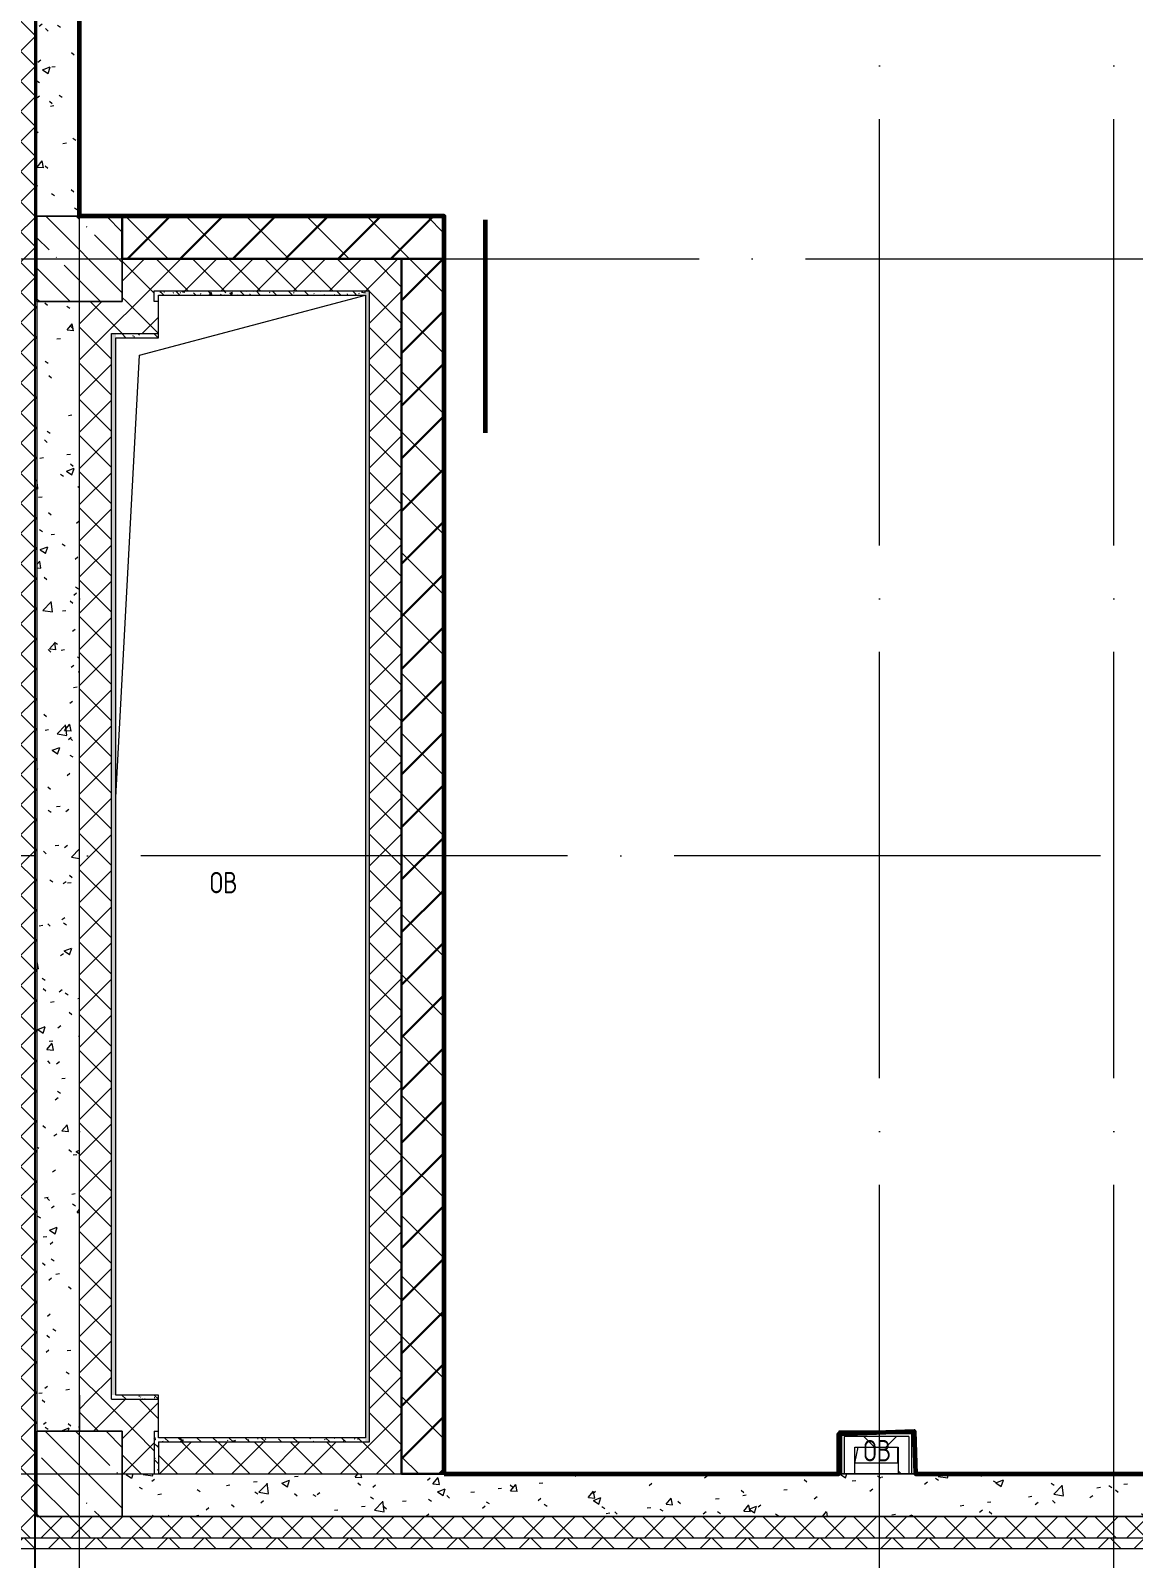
# Model space of a CAD drawing. Header units: millimetres. Extents: x -592259 to 288321, y -552984 to 293768.
# Drawn here: x 126108 to 131279, y 9829 to 16996 of the extents above; entities that cross this region are included whole.
import ezdxf

# ---------------------------------------------------------------- set-up
doc = ezdxf.new("R2010")
doc.units = ezdxf.units.MM
doc.linetypes.add('ADSK_Линия сетки', pattern=[2500, 2000, -250, 0, -250])
for name, color, linetype, lineweight in [('0.1) Блок 3 вып', 6, 'Continuous', 30), ('2)Фархверки', 40, 'Continuous', 30), ('4.1) Штук. 3.1 вып', 6, 'Continuous', 60), ('A-DETL-GENF-OTLN', 250, 'Continuous', 5), ('A-FLOR-____-OTLN', 250, 'Continuous', 9), ('A-GLAZ-____-OTLN', 250, 'Continuous', 5), ('A-WALL-____-MCUT', 250, 'Continuous', 13), ('A-WALL-____-PATT', 250, 'Continuous', 13), ('A-WALL-FNSH-MCUT', 250, 'Continuous', 13), ('S-COLS-____-MCUT', 250, 'Continuous', 25), ('S-COLS-____-OTLN', 250, 'Continuous', 9), ('S-GRID-____-OTLN', 250, 'Continuous', 9)]:
    doc.layers.add(name, color=color, linetype=linetype, lineweight=lineweight)
doc.styles.add('ISOCPEUR', font='isocpeur.ttf', dxfattribs={"width": 0.8, "height": 100})
pattern_1 = [(45, (12287.91, -0.0006), (-70.71068, 70.71068), []), (135, (12287.91, -0.0006), (-70.71068, -70.71068), [])]
pattern_2 = [(135, (12287.91, -0.0006), (-84.85281, -84.85281), []), (225, (12287.91, -0.0006), (84.85281, -84.85281), [])]
pattern_3 = [(50, (12287.9, -0.0006), (364.3679, -31.8783), [38.1, -419.1]), (355, (12287.9, -0.0006), (-70.4859, 382.1133), [30.48, -335.28]), (100.451, (12318.28, -2.66), (293.885, 350.2334), [32.38, -356.18]), (46.184, (12287.9, 101.6), (542.1585, -84.0858), [57.15, -628.65]), (96.636, (12333.1, 94.6), (474.805, 494.8554), [48.57, -534.27]), (351.184, (12287.9, 101.6), (474.8102, 494.85), [45.72, -502.92]), (21, (12338.7, 76.2), (303.2285, -204.53046), [38.1, -419.1]), (326, (12338.7, 76.2), (123.6039, 368.376), [30.48, -335.28]), (71.451, (12364, 59.16), (426.8341, 163.8427), [32.38, -356.18]), (37.5, (12287.91, -0.0006), (6.17665, 169.11015), [16.764, -314.452, 16.764, -323.596, -336.55]), (37.5, (12287.91, -0.0006), (6.17665, 169.11015), [-671.576, 16.764, -319.786]), (7.5, (12287.91, -0.0006), (133.63888, 200.3615), [16.764, -177.292, 16.764, -306.832, -128.27]), (7.5, (12287.91, -0.0006), (133.63888, 200.3615), [-517.652, 16.764, -111.506]), (327.5, (12174.63, -0.0006), (271.18182, -11.45836), [16.764, -110.236, 16.764, -379.476, -525.78]), (327.5, (12174.63, -0.0006), (271.18182, -11.45836), [-523.24, 16.764, -509.016]), (317.5, (12123.83, -0.0006), (296.2585, 50.85285), [16.764, -148.336, 16.764, -246.38, -373.38]), (317.5, (12123.83, -0.0006), (296.2585, 50.85285), [-428.244, 16.764, -356.616])]
pattern_4 = [(135, (12287.91, -0.0006), (-75.43415, -75.43415), [106.68, -17.78, 3.556, -17.78]), (135, (12287.91, 75.39), (-75.43415, -75.43415), []), (50, (12287.91, -0.0006), (127.52922, -11.15758), [13.335, -146.685]), (355, (12287.91, -0.0006), (-24.66966, 133.74002), [10.668, -117.348]), (100.451, (12298.54, -0.93), (102.85973, 122.58178), [11.333, -124.663]), (46.184, (12287.91, 35.56), (189.75516, -29.43036), [20.002, -220.027]), (96.636, (12303.73, 33.1), (166.1822, 173.1996), [17, -186.995]), (351.184, (12287.91, 35.56), (166.18393, 173.19757), [16.002, -176.022]), (21, (12305.69, 26.67), (106.130265, -71.58603), [13.335, -146.685]), (326, (12305.7, 26.67), (43.26188, 128.93175), [10.668, -117.348]), (71.451, (12314.54, 20.7), (149.39198, 57.34505), [11.333, -124.663]), (37.5, (12287.914, -0.0006), (2.162228, 59.188357), [3.353, -112.573, 3.353, -115.773, -117.792]), (37.5, (12287.914, -0.0006), (2.162228, 59.188357), [-235.052, 3.353, -114.44]), (7.5, (12287.914, -0.0006), (46.773857, 70.126152), [3.353, -64.567, 3.353, -109.906, -44.894]), (7.5, (12287.914, -0.0006), (46.773857, 70.126152), [-181.178, 3.353, -41.542]), (327.5, (12248.265, -0.0006), (94.913671, -4.010093), [3.353, -41.097, 3.353, -135.331, -184.023]), (327.5, (12248.265, -0.0006), (94.913671, -4.010093), [-183.134, 3.353, -180.67]), (317.5, (12230.485, -0.0006), (103.69057, 17.79882), [3.353, -54.432, 3.353, -88.748, -130.683]), (317.5, (12230.485, -0.0006), (103.69057, 17.79882), [-149.885, 3.353, -127.33])]
pattern_5 = [(135, (12287.91, -0.0006), (-141.42136, -141.42136), [])]
pattern_6 = [(45, (12287.91, -0.0006), (-141.42136, 141.42136), []), (135, (12287.91, -0.0006), (-141.42136, -141.42136), [])]
pattern_7 = [(135, (12287.91, -0.0006), (-142.5612, -142.5612), []), (135, (12430.48, -0.0006), (-142.5612, -142.5612), [252.016, -50.403, 3.353, -47.05])]

# ---------------------------------------------------------------- blocks, each defined once
blk = doc.blocks.new('_Wn_-As_OpeningMEP_floor__Rectangular - _Wn_-As_OpeningMEP_floor__Rectangular-34858861-АР1_Маркировочный план 1 этажа С2и3')
at = {"layer": 'A-DETL-GENF-OTLN', "lineweight": 5}
blk.add_line((-100.4, 0), (-84.2, 75), dxfattribs=at)
blk = doc.blocks.new('_Wn_-As_OpeningMEP_floor__Rectangular - _Wn_-As_OpeningMEP_floor__Rectangular-35403981-АР1_Маркировочный план 1 этажа С2и3')
at = {"layer": 'A-DETL-GENF-OTLN', "lineweight": 5}
for p, q in [((-388.8, 2533.8), (670, 2815)), ((-500, 458.6), (-388.8, 2533.8))]:
    blk.add_line(p, q, dxfattribs=at)

msp = doc.modelspace()

# ---------------------------------------------------------------- hatches: boundary and pattern name
at = {"layer": '0.1) Блок 3 вып'}
h = msp.add_hatch(dxfattribs=at)
h.set_pattern_fill('ANSI31', color=256, scale=55)
h.paths.add_polyline_path([(128047.9144, 15925), (126537.8919, 15925), (126537.8919, 16124.9994), (128047.9144, 16124.9994)])
h.paths.add_polyline_path([(127847.9144, 10225), (128047.9144, 10225), (128047.9144, 15925), (127847.9144, 15925)])
at = {"layer": 'A-WALL-____-PATT', "lineweight": 15, "true_color": 0x000000}
h = msp.add_hatch(dxfattribs=at)
h.set_pattern_fill('FP_3', color=18, style=0, pattern_type=2)
h.set_pattern_definition(pattern_3)
h.paths.add_polyline_path([(126276.3634, 16124.9994), (126337.9144, 16124.9994), (126337.9144, 19024.9994), (126137.9144, 19024.9994), (126137.9144, 16124.9994), (126144.932, 16124.9994)])
h = msp.add_hatch(dxfattribs=at)
h.set_pattern_fill('FP_52', color=18, style=0, pattern_type=2)
h.set_pattern_definition(pattern_1)
h.paths.add_polyline_path([(126037.9144, 10025), (126137.8919, 10025.0003), (126137.8919, 18925), (126037.9144, 18925), (126037.9144, 10275.0006)])
h = msp.add_hatch(dxfattribs=at)
h.set_pattern_fill('FP_2', color=18, style=0, pattern_type=2)
h.set_pattern_definition(pattern_5)
h.paths.add_polyline_path([(127697.9144, 15924.9994), (127847.9144, 15924.9994), (127847.9144, 16124.9994), (126537.8919, 16124.9994), (126537.8919, 15924.9994), (127643.3189, 15924.9994)])
h = msp.add_hatch(dxfattribs=at)
h.set_pattern_fill('FP_2', color=18, style=0, pattern_type=2)
h.set_pattern_definition(pattern_5)
h.paths.add_polyline_path([(127847.9144, 10225), (128047.9144, 10225), (128047.9144, 16124.9994), (127847.9144, 16124.9994), (127847.9144, 10232.6336)])
h = msp.add_hatch(dxfattribs=at)
h.set_pattern_fill('FP_53', color=18, style=0, pattern_type=2)
h.set_pattern_definition(pattern_2)
h.paths.add_polyline_path([(127667.5843, 15774.9994), (127697.9144, 15775.4118), (127697.9144, 15924.9994), (126537.8919, 15924.9994), (126537.8919, 15774.9994), (127658.1773, 15774.9994)])
h = msp.add_hatch(dxfattribs=at)
h.set_pattern_fill('FP_53', color=18, style=0, pattern_type=2)
h.set_pattern_definition(pattern_2)
h.paths.add_polyline_path([(127697.9144, 10225), (127847.9144, 10225), (127847.9144, 15924.9994), (127697.9144, 15924.9994), (127697.9144, 10225.4358)])
h = msp.add_hatch(dxfattribs=at)
h.set_pattern_fill('FP_53', color=18, style=0, pattern_type=2)
h.set_pattern_definition(pattern_2)
h.paths.add_polyline_path([(126687.8919, 15724.9994), (126687.8919, 15774.9994), (126537.8919, 15774.9994), (126537.8919, 15724.9994)])
h = msp.add_hatch(dxfattribs=at)
h.set_pattern_fill('FP_63', color=18, style=0, pattern_type=2)
h.set_pattern_definition(pattern_4)
h.paths.add_polyline_path([(126687.8919, 15754.9994), (127677.9144, 15754.9994), (127677.9144, 15774.9994), (126687.8919, 15774.9994)])
h = msp.add_hatch(dxfattribs=at)
h.set_pattern_fill('FP_63', color=18, style=0, pattern_type=2)
h.set_pattern_definition(pattern_4)
h.paths.add_polyline_path([(127697.9144, 10375), (127697.9144, 15774.9994), (127677.9144, 15774.9994), (127677.9144, 10375)])
h = msp.add_hatch(dxfattribs=at)
h.set_pattern_fill('FP_3', color=18, style=0, pattern_type=2)
h.set_pattern_definition(pattern_3)
h.paths.add_polyline_path([(126151.8551, 10424.9994), (126337.9144, 10424.9994), (126336.8672, 15724.9994), (126137.9144, 15724.9994), (126137.9144, 10424.9994), (126148.6715, 10424.9994)])
h = msp.add_hatch(dxfattribs=at)
h.set_pattern_fill('FP_53', color=18, style=0, pattern_type=2)
h.set_pattern_definition(pattern_2)
h.paths.add_polyline_path([(126337.9144, 10574.9994), (126487.9144, 10574.9994), (126487.9144, 15724.9994), (126337.9144, 15724.9994), (126337.9144, 10594.9994)])
h = msp.add_hatch(dxfattribs=at)
h.set_pattern_fill('FP_53', color=18, style=0, pattern_type=2)
h.set_pattern_definition(pattern_2)
h.paths.add_polyline_path([(126707.8919, 15574.9994), (126707.8919, 15724.9994), (126487.9144, 15724.9994), (126487.9144, 15574.9994), (126507.9144, 15574.9994)])
h = msp.add_hatch(dxfattribs=at)
h.set_pattern_fill('FP_63', color=18, style=0, pattern_type=2)
h.set_pattern_definition(pattern_4)
h.paths.add_polyline_path([(126507.9144, 10594.9994), (126507.9144, 15574.9994), (126487.9144, 15574.9994), (126487.9144, 10594.9994)])
h = msp.add_hatch(dxfattribs=at)
h.set_pattern_fill('FP_63', color=18, style=0, pattern_type=2)
h.set_pattern_definition(pattern_4)
h.paths.add_polyline_path([(126507.9144, 15554.9994), (126707.8919, 15554.9994), (126707.8919, 15574.9994), (126507.9144, 15574.9994)])
h = msp.add_hatch(dxfattribs=at)
h.set_pattern_fill('FP_53', color=18, style=0, pattern_type=2)
h.set_pattern_definition(pattern_2)
h.paths.add_polyline_path([(126487.2289, 10424.9994), (126707.8919, 10424.9994), (126707.8919, 10574.9994), (126337.9144, 10574.9994), (126337.9144, 10424.9994)])
h = msp.add_hatch(dxfattribs=at)
h.set_pattern_fill('FP_63', color=18, style=0, pattern_type=2)
h.set_pattern_definition(pattern_4)
h.paths.add_polyline_path([(126487.9144, 10574.9994), (126707.8919, 10574.9994), (126707.8919, 10594.9994), (126487.9144, 10594.9994)])
h = msp.add_hatch(dxfattribs=at)
h.set_pattern_fill('FP_53', color=18, style=0, pattern_type=2)
h.set_pattern_definition(pattern_2)
h.paths.add_polyline_path([(126687.8919, 10225), (126687.8919, 10424.9994), (126537.8919, 10424.955), (126537.8919, 10225)])
h = msp.add_hatch(dxfattribs=at)
h.set_pattern_fill('FP_63', color=18, style=0, pattern_type=2)
h.set_pattern_definition(pattern_4)
h.paths.add_polyline_path([(126687.8919, 10225), (126707.8919, 10225), (126707.8919, 10424.9994), (126687.8919, 10424.9994), (126687.8919, 10275.0006)])
h = msp.add_hatch(dxfattribs=at)
h.set_pattern_fill('FP_63', color=18, style=0, pattern_type=2)
h.set_pattern_definition(pattern_4)
h.paths.add_polyline_path([(127643.3189, 10375), (127677.9144, 10375.0006), (127677.9144, 10395), (126707.8919, 10395), (126707.8919, 10375)])
h = msp.add_hatch(dxfattribs=at)
h.set_pattern_fill('FP_83', color=18, style=0, pattern_type=2)
h.set_pattern_definition(pattern_6)
h.paths.add_polyline_path([(130175.9767, 10349.9563), (130175.9767, 10399.9563), (129922.5534, 10399.9563), (129922.5534, 10349.9563), (130173.2755, 10349.9563)])
h = msp.add_hatch(dxfattribs=at)
h.set_pattern_fill('FP_83', color=18, style=0, pattern_type=2)
h.set_pattern_definition(pattern_6)
h.paths.add_polyline_path([(130225.9767, 10225), (130225.9767, 10399.9563), (130175.9767, 10399.9563), (130175.9767, 10225)])
h = msp.add_hatch(dxfattribs=at)
h.set_pattern_fill('FP_53', color=18, style=0, pattern_type=2)
h.set_pattern_definition(pattern_2)
h.paths.add_polyline_path([(127677.9144, 10225), (127697.9144, 10225.4358), (127697.9144, 10375), (126707.8919, 10375), (126707.8919, 10225), (127643.3189, 10225)])
h = msp.add_hatch(dxfattribs=at)
h.set_pattern_fill('FP_3', color=18, style=0, pattern_type=2)
h.set_pattern_definition(pattern_3)
h.paths.add_polyline_path([(130377.2299, 10025), (133287.8919, 10025), (133287.8919, 10225), (126537.8919, 10225), (126537.8919, 10025), (129693.7521, 10025)])
h.paths.add_polyline_path([(133794.6187, 10025), (134183.915, 10025), (134183.915, 10225), (133687.8919, 10225), (133687.8919, 10025)])
h = msp.add_hatch(dxfattribs=at)
h.set_pattern_fill('FP_52', color=18, style=0, pattern_type=2)
h.set_pattern_definition(pattern_1)
h.paths.add_polyline_path([(133794.6187, 9925), (134187.915, 9925), (134187.915, 10025), (126037.9144, 10024.9994), (126037.9144, 9925), (133287.8919, 9925)])
h = msp.add_hatch(dxfattribs=at)
h.set_pattern_fill('FP_53', color=18, style=0, pattern_type=2)
h.set_pattern_definition(pattern_2)
h.paths.add_polyline_path([(134177.9237, 9875), (134187.915, 9875), (134187.915, 9925), (125987.9144, 9925), (125987.9144, 9875), (133794.6187, 9875)])
at = {"layer": 'S-COLS-____-OTLN', "lineweight": 5, "true_color": 0x000000}
h = msp.add_hatch(dxfattribs=at)
h.set_pattern_fill('FP_1', color=18, style=0, pattern_type=2)
h.set_pattern_definition(pattern_7)
h.paths.add_polyline_path([(126137.9144, 15724.9994), (126537.8919, 15724.9994), (126537.8919, 16124.9994), (126137.9144, 16124.9544)])
h = msp.add_hatch(dxfattribs=at)
h.set_pattern_fill('FP_1', color=18, style=0, pattern_type=2)
h.set_pattern_definition(pattern_7)
h.paths.add_polyline_path([(126537.8916, 10025), (126537.8919, 10424.9994), (126137.8919, 10424.9094), (126137.9144, 10025), (126276.3634, 10025)])

# ---------------------------------------------------------------- linework, layer by layer
at = {"color": 1}
msp.add_lwpolyline([(173774.1788, 68376.857), (126127.8919, 68376.857), (126127.8919, -4557.0324), (173774.1788, -4557.0324)], close=True, dxfattribs=at)
at = {"layer": '0.1) Блок 3 вып'}
for points in [[(128047.9144, 15925), (126537.8919, 15925), (126537.8919, 16124.9994), (128047.9144, 16124.9994)], [(127847.9144, 10225), (128047.9144, 10225), (128047.9144, 15925), (127847.9144, 15925)]]:
    msp.add_lwpolyline(points, close=True, dxfattribs=at)
at = {"layer": '4.1) Штук. 3.1 вып'}
for points in [[(128047.9144, 10225), (128047.9144, 16124.9994), (126337.9144, 16124.9994), (126337.9138, 18042.868), (126544.8919, 18042.868), (126544.8919, 19424.9994), (126337.9144, 19424.9994), (126337.9138, 22424.9994), (126537.8919, 22424.9994), (126537.8919, 22824.9994), (126337.9138, 22824.9994), (126337.9144, 24149.9994), (133287.9138, 24149.9994), (133287.9138, 15714.5)], [(128047.9144, 10225), (129897.5534, 10225), (129897.5534, 10412.4563), (130250.9767, 10424.9563), (130258.0488, 10225), (132912.1917, 10225), (132912.1917, 10424.9563), (133287.9138, 10434.9994)]]:
    msp.add_lwpolyline(points, dxfattribs=at)
at = {"layer": '4.1) Штук. 3.1 вып', "color": 30, "true_color": 0xf26722}
msp.add_lwpolyline([(128240.7551, 15109.7495), (128240.7551, 16107.9701)], dxfattribs=at)
at = {"layer": 'A-FLOR-____-OTLN', "color": 18, "lineweight": 5, "true_color": 0x000000}
for p, q in [((130173.2755, 10349.9563), (130173.2755, 10275.0006)), ((130173.2755, 10275.0006), (129972.5534, 10275.0006))]:
    msp.add_line(p, q, dxfattribs=at)
at = {"layer": 'A-WALL-____-MCUT', "color": 18, "lineweight": 15, "true_color": 0x000000}
for p, q in [((126137.9144, 16124.9994), (126137.9144, 18775)), ((126337.9144, 16124.9994), (126337.9144, 18067.868)), ((126137.9144, 15724.9994), (126137.9144, 16124.9994)), ((126137.9144, 16124.9994), (126337.9144, 16124.9994)), ((128047.9144, 16124.9994), (126537.8919, 16124.9994)), ((126537.8919, 16124.9994), (126537.8919, 15924.9994)), ((128047.9144, 10225), (128047.9144, 16124.9994)), ((127847.9144, 15924.9994), (126537.8919, 15924.9994)), ((126537.8919, 15924.9994), (126537.8919, 15724.9994)), ((127847.9144, 10225), (127847.9144, 15924.9994)), ((126687.8919, 15774.9994), (127697.9144, 15774.9994)), ((126687.8919, 15724.9994), (126687.8919, 15774.9994)), ((127697.9144, 10375), (127697.9144, 15774.9994)), ((126337.9144, 15724.9994), (126137.9144, 15724.9994)), ((126137.9144, 15724.9994), (126137.9144, 10424.9994)), ((126337.9144, 10594.9994), (126337.9144, 15724.9994)), ((126487.9144, 15724.9994), (126337.9144, 15724.9994)), ((126507.9144, 15724.9994), (126487.9144, 15724.9994)), ((126537.8919, 15724.9994), (126507.9144, 15724.9994)), ((126707.8919, 15724.9994), (126687.8919, 15724.9994)), ((126707.8919, 15574.9994), (126707.8919, 15724.9994)), ((126487.9144, 15574.9994), (126707.8919, 15574.9994)), ((126487.9144, 10574.9994), (126487.9144, 15574.9994)), ((126337.9144, 10594.9994), (126337.9144, 10424.9994)), ((126487.9144, 10574.9994), (126707.8919, 10574.9994)), ((126707.8919, 10424.9994), (126707.8919, 10574.9994)), ((126137.9144, 10424.9994), (126337.9144, 10424.9994)), ((126137.9144, 10025), (126137.9144, 10424.9994)), ((126337.9144, 10424.9994), (126537.8919, 10424.9994)), ((126537.8919, 10424.9994), (126537.8919, 10025)), ((126687.8919, 10424.9994), (126707.8919, 10424.9994)), ((126687.8919, 10424.9994), (126687.8919, 10225)), ((129910.0534, 10412.4563), (129910.0534, 10225)), ((130238.4767, 10412.4563), (129910.0534, 10412.4563)), ((129922.5534, 10399.9563), (129922.5534, 10225)), ((130225.9767, 10399.9563), (129922.5534, 10399.9563)), ((130225.9767, 10399.9563), (130225.9767, 10225)), ((130238.4767, 10412.4563), (130238.4767, 10225)), ((126707.8919, 10375), (127697.9144, 10375)), ((126707.8919, 10375), (126707.8919, 10225)), ((129972.5534, 10225), (129972.5534, 10349.9563)), ((129972.5534, 10349.9563), (130175.9767, 10349.9563)), ((130175.9767, 10349.9563), (130175.9767, 10225)), ((126537.8919, 10225), (127847.9144, 10225)), ((127847.9144, 10225), (128047.9144, 10225)), ((133287.8919, 10225), (128047.9144, 10225)), ((129922.5534, 10225), (129972.5534, 10225)), ((130175.9767, 10225), (130225.9767, 10225)), ((134187.915, 10025), (126137.9144, 10025)), ((126537.8919, 10025), (133287.8919, 10025)), ((126037.9144, 9925), (134187.915, 9925)), ((125987.9144, 9875), (134187.915, 9875))]:
    msp.add_line(p, q, dxfattribs=at)
at = {"layer": 'A-WALL-FNSH-MCUT', "lineweight": 15}
for p, q in [((126707.8919, 15754.9994), (127677.9144, 15754.9994)), ((126707.8919, 15724.9994), (126707.8919, 15754.9994)), ((127677.9144, 15754.9994), (127677.9144, 10395)), ((126507.9144, 15554.9994), (126707.8919, 15554.9994)), ((126507.9144, 10594.9994), (126507.9144, 15554.9994)), ((126707.8919, 15554.9994), (126707.8919, 15574.9994)), ((126707.8919, 10594.9994), (126507.9144, 10594.9994)), ((126707.8919, 10574.9994), (126707.8919, 10594.9994)), ((126707.8919, 10395), (126707.8919, 10424.9994)), ((127677.9144, 10395), (126707.8919, 10395)), ((129897.5534, 10424.9563), (129897.5534, 10225)), ((130250.9767, 10424.9563), (129897.5534, 10424.9563)), ((130250.9767, 10225), (130250.9767, 10424.9563)), ((129897.5534, 10225), (129922.5534, 10225)), ((130225.9767, 10225), (130250.9767, 10225))]:
    msp.add_line(p, q, dxfattribs=at)
at = {"layer": 'S-COLS-____-MCUT', "color": 18, "lineweight": 5, "true_color": 0x000000}
for p, q in [((126537.8919, 16124.9994), (126137.8919, 16124.9994)), ((126137.8919, 16124.9994), (126137.8919, 15724.9994)), ((126537.8919, 15724.9994), (126537.8919, 15924.9994)), ((126337.9144, 15724.9994), (126537.8919, 15724.9994)), ((126137.8919, 10424.9994), (126137.8919, 10024.9994)), ((126537.8919, 10424.9994), (126337.9144, 10424.9994)), ((126537.8919, 10024.9994), (126537.8919, 10424.9994)), ((126137.8919, 10024.9994), (126537.8919, 10024.9994))]:
    msp.add_line(p, q, dxfattribs=at)
at = {"layer": 'S-COLS-____-OTLN', "color": 18, "lineweight": 5, "true_color": 0x000000}
for p, q in [((126537.8919, 15924.9994), (126537.8919, 16124.9994)), ((126137.8919, 15724.9994), (126337.9144, 15724.9994)), ((126337.9144, 10424.9994), (126137.8919, 10424.9994))]:
    msp.add_line(p, q, dxfattribs=at)
at = {"layer": 'S-GRID-____-OTLN', "color": 18, "linetype": 'ADSK_Линия сетки', "true_color": 0x000000}
for p, q in [((130087.9138, -2919.5356), (130087.9138, 61063.6538)), ((131187.9138, -2919.5356), (131187.9138, 61063.6538)), ((126337.9138, -2919.5356), (126337.9138, 59793.6538)), ((77240.3519, 15925), (168626.8279, 15925)), ((168626.8279, 13125), (111607.9138, 13125)), ((77240.3519, 10225), (168626.8279, 10225))]:
    msp.add_line(p, q, dxfattribs=at)

# ---------------------------------------------------------------- block references
at = {"layer": 'A-GLAZ-____-OTLN', "color": 18, "true_color": 0x000000}
for name, p in [('_Wn_-As_OpeningMEP_floor__Rectangular - _Wn_-As_OpeningMEP_floor__Rectangular-35403981-АР1_Маркировочный план 1 этажа С2и3', (127007.9144, 12939.9997)), ('_Wn_-As_OpeningMEP_floor__Rectangular - _Wn_-As_OpeningMEP_floor__Rectangular-34858861-АР1_Маркировочный план 1 этажа С2и3', (130072.9144, 10275.0006))]:
    msp.add_blockref(name, p, dxfattribs=at)

# ---------------------------------------------------------------- texts
at = {"layer": '2)Фархверки', "char_height": 100, "width": 160.3375, "attachment_point": 1, "style": 'ISOCPEUR'}
for insert in [(126947.9355, 13048.9551), (130012.9355, 10383.956)]:
    msp.add_mtext('ОВ', dxfattribs=dict(at, insert=insert))

doc.saveas('drawing.dxf')
